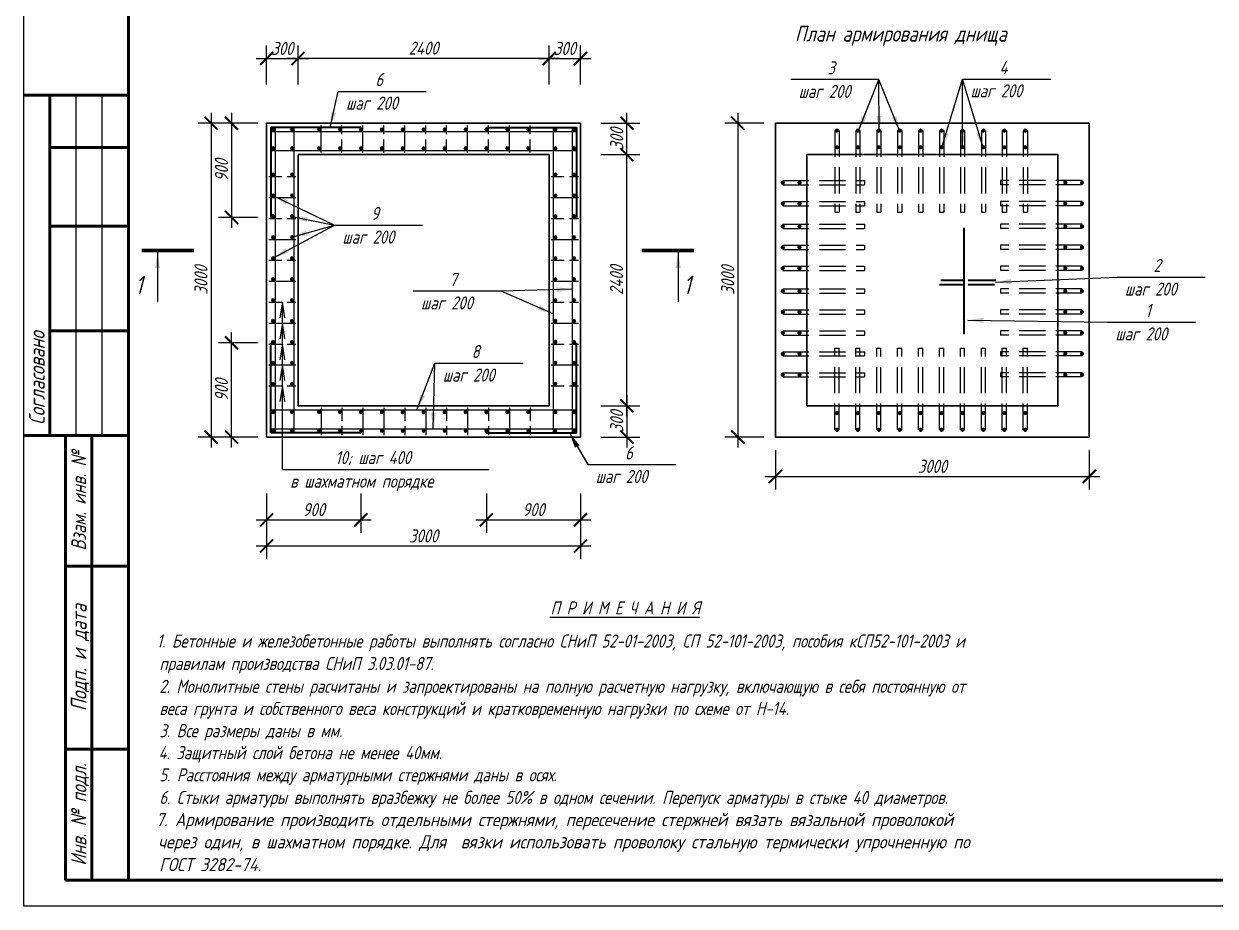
# Model space of a CAD drawing. Header units: millimetres. Extents: x 37188 to 58188, y -87529 to -72679.
# Drawn here: x 37188 to 48575, y -87529 to -79096 of the extents above; entities that cross this region are included whole.
import ezdxf
from ezdxf.enums import TextEntityAlignment as Align

# ---------------------------------------------------------------- set-up
doc = ezdxf.new("R2010")
doc.units = ezdxf.units.MM
doc.linetypes.add('GOST2.303 4', pattern=[7, 5, -2, 0])
doc.layers.get('0').update_dxf_attribs({"lineweight": 40})
doc.layers.add('Линии', color=7, linetype='Continuous')
doc.layers.add('Надписи', color=7, linetype='Continuous')
doc.styles.add('GOST 2.304', font='CS_Gost2304.shx', dxfattribs={"oblique": 15})

# ---------------------------------------------------------------- blocks, each defined once
blk = doc.blocks.new('_ArchTick')
at = {"color": 0, "linetype": 'ByBlock', "const_width": 0.15}
blk.add_lwpolyline([(-0.5, -0.5), (0.5, 0.5)], dxfattribs=at)

msp = doc.modelspace()

# ---------------------------------------------------------------- linework, layer by layer
at = {"lineweight": 30, "ltscale": 50}
for p, q in [((42509, -80046), (39509, -80046)), ((39509, -80046), (39509, -83046)), ((42509, -83046), (42509, -80046)), ((47372, -80046), (44372, -80046)), ((44372, -80046), (44372, -83046)), ((47372, -83046), (47372, -80046)), ((42209, -80346), (39809, -80346)), ((39809, -80346), (39809, -82746)), ((42209, -82746), (42209, -80346)), ((47072, -80346), (44672, -80346)), ((44672, -80346), (44672, -82746)), ((47072, -82746), (47072, -80346)), ((39809, -82746), (42209, -82746)), ((44672, -82746), (47072, -82746)), ((39509, -83046), (42509, -83046)), ((44372, -83046), (47372, -83046))]:
    msp.add_line(p, q, dxfattribs=at)
at = {"ltscale": 50}
for p, q in [((40409, -80086), (39549, -80086)), ((39549, -80086), (39549, -80946)), ((41609, -80086), (42469, -80086)), ((42469, -80086), (42469, -80946)), ((45939, -81587), (46174, -81587)), ((46214, -81587), (46467, -81587)), ((39549, -83006), (39549, -82146)), ((42469, -83006), (42469, -82146)), ((40409, -83006), (39549, -83006)), ((41609, -83006), (42469, -83006))]:
    msp.add_line(p, q, dxfattribs=at)
at = {"lineweight": 25, "ltscale": 50}
for p, q in [((39549, -80126), (42469, -80126)), ((39589, -80086), (39589, -83006)), ((39769, -80086), (39769, -83006)), ((40029, -80326), (40029, -80066)), ((40429, -80326), (40429, -80066)), ((40829, -80326), (40829, -80066)), ((41429, -80326), (41429, -80066)), ((41829, -80326), (41829, -80066)), ((42249, -80086), (42249, -83006)), ((42429, -80086), (42429, -83006)), ((39549, -80306), (42469, -80306)), ((39529, -80756), (39789, -80756)), ((42229, -80756), (42489, -80756)), ((39529, -81156), (39789, -81156)), ((42229, -81156), (42489, -81156)), ((39529, -81556), (39789, -81556)), ((42229, -81556), (42489, -81556)), ((39529, -81956), (39789, -81956)), ((42229, -81956), (42489, -81956)), ((39529, -82356), (39789, -82356)), ((42229, -82356), (42489, -82356)), ((40029, -82766), (40029, -83026)), ((40429, -82766), (40429, -83026)), ((40629, -82766), (40629, -83026)), ((41029, -82766), (41029, -83026)), ((41429, -82766), (41429, -83026)), ((41829, -82766), (41829, -83026)), ((39549, -82786), (42469, -82786)), ((39549, -82966), (42469, -82966))]:
    msp.add_line(p, q, dxfattribs=at)
at = {"linetype": 'GOST2.303 4', "lineweight": 25, "ltscale": 25}
for p, q in [((40229, -80326), (40229, -80066)), ((40629, -80326), (40629, -80066)), ((41029, -80326), (41029, -80066)), ((41229, -80326), (41229, -80066)), ((41629, -80326), (41629, -80066)), ((42029, -80326), (42029, -80066)), ((39529, -80556), (39789, -80556)), ((42229, -80556), (42489, -80556)), ((39529, -80956), (39789, -80956)), ((42229, -80956), (42489, -80956)), ((39529, -81356), (39789, -81356)), ((42229, -81356), (42489, -81356)), ((39529, -81756), (39789, -81756)), ((42229, -81756), (42489, -81756)), ((39529, -82156), (39789, -82156)), ((42229, -82156), (42489, -82156)), ((39529, -82556), (39789, -82556)), ((42229, -82556), (42489, -82556)), ((40229, -82766), (40229, -83026)), ((40429, -82766), (40429, -83026)), ((40829, -82766), (40829, -83026)), ((41229, -82766), (41229, -83026)), ((41629, -82766), (41629, -83026)), ((42029, -82766), (42029, -83026))]:
    msp.add_line(p, q, dxfattribs=at)
at = {"ltscale": 25}
for points in [[(46174, -81047), (46174, -82061)], [(45952, -81547), (46174, -81547)], [(46214, -81547), (46480, -81547)], [(46214, -81587), (46467, -81587)]]:
    msp.add_lwpolyline(points, dxfattribs=at)
at = {"ltscale": 50}
for centre, start, end in [((39569, -80106), 90, 270), ((39569, -80106), 270, 90), ((39749, -80106), 90, 270), ((39749, -80106), 270, 90), ((40009, -80106), 90, 270), ((40009, -80106), 270, 90), ((40209, -80106), 90, 270), ((40209, -80106), 270, 90), ((40409, -80106), 90, 270), ((40409, -80106), 270, 90), ((40609, -80106), 90, 270), ((40609, -80106), 270, 90), ((40809, -80106), 90, 270), ((40809, -80106), 270, 90), ((41009, -80106), 90, 270), ((41009, -80106), 270, 90), ((41209, -80106), 90, 270), ((41209, -80106), 270, 90), ((41409, -80106), 90, 270), ((41409, -80106), 270, 90), ((41609, -80106), 90, 270), ((41609, -80106), 270, 90), ((41809, -80106), 90, 270), ((41809, -80106), 270, 90), ((42009, -80106), 90, 270), ((42009, -80106), 270, 90), ((42269, -80106), 90, 270), ((42269, -80106), 270, 90), ((42449, -80106), 90, 270), ((42449, -80106), 270, 90), ((39569, -80286), 90, 270), ((39569, -80286), 270, 90), ((39749, -80286), 90, 270), ((39749, -80286), 90, 270), ((39749, -80286), 270, 90), ((39749, -80286), 270, 90), ((40009, -80286), 90, 270), ((40009, -80286), 270, 90), ((40209, -80286), 90, 270), ((40209, -80286), 270, 90), ((40409, -80286), 90, 270), ((40409, -80286), 270, 90), ((40609, -80286), 90, 270), ((40609, -80286), 270, 90), ((40809, -80286), 90, 270), ((40809, -80286), 270, 90), ((41009, -80286), 90, 270), ((41009, -80286), 270, 90), ((41209, -80286), 90, 270), ((41209, -80286), 270, 90), ((41409, -80286), 90, 270), ((41409, -80286), 270, 90), ((41609, -80286), 90, 270), ((41609, -80286), 270, 90), ((41809, -80286), 90, 270), ((41809, -80286), 270, 90), ((42009, -80286), 90, 270), ((42009, -80286), 270, 90), ((42269, -80286), 90, 270), ((42269, -80286), 90, 270), ((42269, -80286), 270, 90), ((42269, -80286), 270, 90), ((42449, -80286), 90, 270), ((42449, -80286), 270, 90), ((39569, -80536), 90, 270), ((39569, -80536), 270, 90), ((39749, -80536), 90, 270), ((39749, -80536), 270, 90), ((42269, -80536), 90, 270), ((42269, -80536), 270, 90), ((42449, -80536), 90, 270), ((42449, -80536), 270, 90), ((39569, -80736), 90, 270), ((39569, -80736), 270, 90), ((39749, -80736), 90, 270), ((39749, -80736), 270, 90), ((42269, -80736), 90, 270), ((42269, -80736), 270, 90), ((42449, -80736), 90, 270), ((42449, -80736), 270, 90), ((39569, -80936), 90, 270), ((39569, -80936), 270, 90), ((39749, -80936), 90, 270), ((39749, -80936), 270, 90), ((42269, -80936), 90, 270), ((42269, -80936), 270, 90), ((42449, -80936), 90, 270), ((42449, -80936), 270, 90), ((39569, -81136), 90, 270), ((39569, -81136), 270, 90), ((39749, -81136), 90, 270), ((39749, -81136), 270, 90), ((42269, -81136), 90, 270), ((42269, -81136), 270, 90), ((42449, -81136), 90, 270), ((42449, -81136), 270, 90), ((39569, -81336), 90, 270), ((39569, -81336), 270, 90), ((39749, -81336), 90, 270), ((39749, -81336), 270, 90), ((42269, -81336), 90, 270), ((42269, -81336), 270, 90), ((42449, -81336), 90, 270), ((42449, -81336), 270, 90), ((39569, -81536), 90, 270), ((39569, -81536), 270, 90), ((39749, -81536), 90, 270), ((39749, -81536), 270, 90), ((42269, -81536), 90, 270), ((42269, -81536), 270, 90), ((42449, -81536), 90, 270), ((42449, -81536), 270, 90), ((39569, -81736), 90, 270), ((39569, -81736), 270, 90), ((39749, -81736), 90, 270), ((39749, -81736), 270, 90), ((42269, -81736), 90, 270), ((42269, -81736), 270, 90), ((42449, -81736), 90, 270), ((42449, -81736), 270, 90), ((39569, -81936), 90, 270), ((39569, -81936), 270, 90), ((39749, -81936), 90, 270), ((39749, -81936), 270, 90), ((42269, -81936), 90, 270), ((42269, -81936), 270, 90), ((42449, -81936), 90, 270), ((42449, -81936), 270, 90), ((39569, -82136), 90, 270), ((39569, -82136), 270, 90), ((39749, -82136), 90, 270), ((39749, -82136), 270, 90), ((42269, -82136), 90, 270), ((42269, -82136), 270, 90), ((42449, -82136), 90, 270), ((42449, -82136), 270, 90), ((39569, -82336), 90, 270), ((39569, -82336), 270, 90), ((39749, -82336), 90, 270), ((39749, -82336), 270, 90), ((42269, -82336), 90, 270), ((42269, -82336), 270, 90), ((42449, -82336), 90, 270), ((42449, -82336), 270, 90), ((39569, -82536), 90, 270), ((39569, -82536), 270, 90), ((39749, -82536), 90, 270), ((39749, -82536), 270, 90), ((42269, -82536), 90, 270), ((42269, -82536), 270, 90), ((42449, -82536), 90, 270), ((42449, -82536), 270, 90), ((39569, -82806), 90, 270), ((39569, -82806), 270, 90), ((39749, -82806), 90, 270), ((39749, -82806), 90, 270), ((39749, -82806), 270, 90), ((39749, -82806), 270, 90), ((40009, -82806), 90, 270), ((40009, -82806), 270, 90), ((40209, -82806), 90, 270), ((40209, -82806), 270, 90), ((40409, -82806), 90, 270), ((40409, -82806), 90, 270), ((40409, -82806), 270, 90), ((40409, -82806), 270, 90), ((40609, -82806), 90, 270), ((40609, -82806), 270, 90), ((40809, -82806), 90, 270), ((40809, -82806), 270, 90), ((41009, -82806), 90, 270), ((41009, -82806), 270, 90), ((41209, -82806), 90, 270), ((41209, -82806), 270, 90), ((41409, -82806), 90, 270), ((41409, -82806), 270, 90), ((41609, -82806), 90, 270), ((41609, -82806), 270, 90), ((41809, -82806), 90, 270), ((41809, -82806), 270, 90), ((42009, -82806), 90, 270), ((42009, -82806), 270, 90), ((42269, -82806), 90, 270), ((42269, -82806), 90, 270), ((42269, -82806), 270, 90), ((42269, -82806), 270, 90), ((42449, -82806), 90, 270), ((42449, -82806), 270, 90), ((39569, -82986), 90, 270), ((39569, -82986), 270, 90), ((39749, -82986), 90, 270), ((39749, -82986), 270, 90), ((40009, -82986), 90, 270), ((40009, -82986), 270, 90), ((40209, -82986), 90, 270), ((40209, -82986), 270, 90), ((40409, -82986), 90, 270), ((40409, -82986), 90, 270), ((40409, -82986), 270, 90), ((40409, -82986), 270, 90), ((40609, -82986), 90, 270), ((40609, -82986), 270, 90), ((40809, -82986), 90, 270), ((40809, -82986), 270, 90), ((41009, -82986), 90, 270), ((41009, -82986), 270, 90), ((41209, -82986), 90, 270), ((41209, -82986), 270, 90), ((41409, -82986), 90, 270), ((41409, -82986), 270, 90), ((41609, -82986), 90, 270), ((41609, -82986), 270, 90), ((41809, -82986), 90, 270), ((41809, -82986), 270, 90), ((42009, -82986), 90, 270), ((42009, -82986), 270, 90), ((42269, -82986), 90, 270), ((42269, -82986), 270, 90), ((42449, -82986), 90, 270), ((42449, -82986), 270, 90)]:
    msp.add_arc(centre, 10, start, end, dxfattribs=at)
at = {"layer": 'Линии', "linetype": 'GOST2.303 4', "ltscale": 50}
for p, q in [((44940, -80116), (44940, -80896)), ((44940, -80116), (44940, -80896)), ((44980, -80116), (44980, -80896)), ((44980, -80116), (44980, -80896)), ((45140, -80116), (45140, -80896)), ((45140, -80116), (45140, -80896)), ((45180, -80116), (45180, -80896)), ((45180, -80116), (45180, -80896)), ((45340, -80116), (45340, -80896)), ((45340, -80116), (45340, -80896)), ((45380, -80116), (45380, -80896)), ((45380, -80116), (45380, -80896)), ((45540, -80116), (45540, -80896)), ((45540, -80116), (45540, -80896)), ((45580, -80116), (45580, -80896)), ((45580, -80116), (45580, -80896)), ((45740, -80116), (45740, -80896)), ((45740, -80116), (45740, -80896)), ((45780, -80116), (45780, -80896)), ((45780, -80116), (45780, -80896)), ((45940, -80116), (45940, -80896)), ((45940, -80116), (45940, -80896)), ((45980, -80116), (45980, -80896)), ((45980, -80116), (45980, -80896)), ((46140, -80116), (46140, -80896)), ((46140, -80116), (46140, -80896)), ((46180, -80116), (46180, -80896)), ((46180, -80116), (46180, -80896)), ((46340, -80116), (46340, -80896)), ((46340, -80116), (46340, -80896)), ((46380, -80116), (46380, -80896)), ((46380, -80116), (46380, -80896)), ((46540, -80116), (46540, -80896)), ((46540, -80116), (46540, -80896)), ((46580, -80116), (46580, -80896)), ((46580, -80116), (46580, -80896)), ((46740, -80116), (46740, -80896)), ((46740, -80116), (46740, -80896)), ((46780, -80116), (46780, -80896)), ((46780, -80116), (46780, -80896)), ((44442, -80594), (45222, -80594)), ((44442, -80594), (45222, -80594)), ((47302, -80594), (46522, -80594)), ((47302, -80594), (46522, -80594)), ((44442, -80634), (45222, -80634)), ((44442, -80634), (45222, -80634)), ((47302, -80634), (46522, -80634)), ((47302, -80634), (46522, -80634)), ((44442, -80794), (45222, -80794)), ((44442, -80794), (45222, -80794)), ((44442, -80834), (45222, -80834)), ((44442, -80834), (45222, -80834)), ((47302, -80794), (46522, -80794)), ((47302, -80794), (46522, -80794)), ((47302, -80834), (46522, -80834)), ((47302, -80834), (46522, -80834)), ((44442, -81012), (45222, -81012)), ((44442, -81012), (45222, -81012)), ((44442, -81052), (45222, -81052)), ((44442, -81052), (45222, -81052)), ((47302, -81012), (46522, -81012)), ((47302, -81012), (46522, -81012)), ((47302, -81052), (46522, -81052)), ((47302, -81052), (46522, -81052)), ((44442, -81212), (45222, -81212)), ((44442, -81212), (45222, -81212)), ((44442, -81252), (45222, -81252)), ((44442, -81252), (45222, -81252)), ((47302, -81212), (46522, -81212)), ((47302, -81212), (46522, -81212)), ((47302, -81252), (46522, -81252)), ((47302, -81252), (46522, -81252)), ((44442, -81412), (45222, -81412)), ((44442, -81412), (45222, -81412)), ((47302, -81412), (46522, -81412)), ((47302, -81412), (46522, -81412)), ((44442, -81452), (45222, -81452)), ((44442, -81452), (45222, -81452)), ((47302, -81452), (46522, -81452)), ((47302, -81452), (46522, -81452)), ((44442, -81630), (45222, -81630)), ((44442, -81630), (45222, -81630)), ((47302, -81630), (46522, -81630)), ((47302, -81630), (46522, -81630)), ((44442, -81670), (45222, -81670)), ((44442, -81670), (45222, -81670)), ((47302, -81670), (46522, -81670)), ((47302, -81670), (46522, -81670)), ((44442, -81830), (45222, -81830)), ((44442, -81830), (45222, -81830)), ((44442, -81870), (45222, -81870)), ((44442, -81870), (45222, -81870)), ((47302, -81830), (46522, -81830)), ((47302, -81830), (46522, -81830)), ((47302, -81870), (46522, -81870)), ((47302, -81870), (46522, -81870)), ((44442, -82030), (45222, -82030)), ((44442, -82030), (45222, -82030)), ((44442, -82070), (45222, -82070)), ((44442, -82070), (45222, -82070)), ((47302, -82030), (46522, -82030)), ((47302, -82030), (46522, -82030)), ((47302, -82070), (46522, -82070)), ((47302, -82070), (46522, -82070)), ((44940, -82976), (44940, -82196)), ((44940, -82976), (44940, -82196)), ((44980, -82976), (44980, -82196)), ((44980, -82976), (44980, -82196)), ((45140, -82976), (45140, -82196)), ((45140, -82976), (45140, -82196)), ((45180, -82976), (45180, -82196)), ((45180, -82976), (45180, -82196)), ((45340, -82976), (45340, -82196)), ((45340, -82976), (45340, -82196)), ((45380, -82976), (45380, -82196)), ((45380, -82976), (45380, -82196)), ((45540, -82976), (45540, -82196)), ((45540, -82976), (45540, -82196)), ((45580, -82976), (45580, -82196)), ((45580, -82976), (45580, -82196)), ((45740, -82976), (45740, -82196)), ((45740, -82976), (45740, -82196)), ((45780, -82976), (45780, -82196)), ((45780, -82976), (45780, -82196)), ((45940, -82976), (45940, -82196)), ((45940, -82976), (45940, -82196)), ((45980, -82976), (45980, -82196)), ((45980, -82976), (45980, -82196)), ((46140, -82976), (46140, -82196)), ((46140, -82976), (46140, -82196)), ((46180, -82976), (46180, -82196)), ((46180, -82976), (46180, -82196)), ((46340, -82976), (46340, -82196)), ((46340, -82976), (46340, -82196)), ((46380, -82976), (46380, -82196)), ((46380, -82976), (46380, -82196)), ((46540, -82976), (46540, -82196)), ((46540, -82976), (46540, -82196)), ((46580, -82976), (46580, -82196)), ((46580, -82976), (46580, -82196)), ((46740, -82976), (46740, -82196)), ((46740, -82976), (46740, -82196)), ((46780, -82976), (46780, -82196)), ((46780, -82976), (46780, -82196)), ((44442, -82230), (45222, -82230)), ((44442, -82230), (45222, -82230)), ((44442, -82270), (45222, -82270)), ((44442, -82270), (45222, -82270)), ((47302, -82230), (46522, -82230)), ((47302, -82230), (46522, -82230)), ((47302, -82270), (46522, -82270)), ((47302, -82270), (46522, -82270)), ((44442, -82430), (45222, -82430)), ((44442, -82430), (45222, -82430)), ((47302, -82430), (46522, -82430)), ((47302, -82430), (46522, -82430)), ((44442, -82470), (45222, -82470)), ((44442, -82470), (45222, -82470)), ((47302, -82470), (46522, -82470)), ((47302, -82470), (46522, -82470))]:
    msp.add_line(p, q, dxfattribs=at)
at = {"layer": 'Надписи'}
for p, q in [((37188, -87529), (37188, -72679)), ((58188, -87529), (37188, -87529))]:
    msp.add_line(p, q, dxfattribs=at)
at = {"layer": 'Надписи', "lineweight": 60}
for p, q in [((38188, -72929), (38188, -87279)), ((38188, -87279), (57938, -87279))]:
    msp.add_line(p, q, dxfattribs=at)
at = {"layer": 'Надписи', "lineweight": 25}
for p, q in [((39509, -79677), (39509, -79302)), ((39809, -79677), (39809, -79302)), ((39809, -79677), (39809, -79302)), ((42209, -79677), (42209, -79302)), ((42209, -79677), (42209, -79302)), ((42509, -79677), (42509, -79302)), ((39409, -79427), (39909, -79427)), ((42309, -79427), (39709, -79427)), ((42109, -79427), (42609, -79427)), ((39228, -80046), (38853, -80046)), ((38978, -79946), (38978, -83146)), ((39424, -80046), (39049, -80046)), ((39174, -79946), (39174, -81046)), ((42702, -80046), (43077, -80046)), ((42952, -80446), (42952, -79946)), ((44262, -80046), (43887, -80046)), ((44012, -79946), (44012, -83146)), ((42952, -82846), (42952, -80246)), ((42702, -80346), (43077, -80346)), ((42702, -80346), (43077, -80346)), ((39424, -80946), (39049, -80946)), ((39174, -83146), (39174, -82046)), ((39424, -82146), (39049, -82146)), ((42952, -82646), (42952, -83146)), ((42702, -82746), (43077, -82746)), ((42702, -82746), (43077, -82746)), ((39228, -83046), (38853, -83046)), ((39424, -83046), (39049, -83046)), ((42702, -83046), (43077, -83046)), ((44262, -83046), (43887, -83046)), ((44372, -83171), (44372, -83546)), ((47372, -83171), (47372, -83546)), ((44272, -83421), (47472, -83421)), ((39509, -83586), (39509, -83961)), ((40409, -83586), (40409, -83961)), ((41609, -83586), (41609, -83961)), ((42509, -83586), (42509, -83961)), ((39409, -83836), (40509, -83836)), ((39509, -83836), (39509, -84211)), ((41509, -83836), (42609, -83836)), ((42509, -83836), (42509, -84211)), ((39409, -84086), (42609, -84086))]:
    msp.add_line(p, q, dxfattribs=at)
at = {"layer": 'Надписи', "ltscale": 50}
for p, q in [((45361, -79629), (44519, -79629)), ((45162, -80126), (45361, -79629)), ((45362, -80126), (45361, -79629)), ((45562, -80126), (45361, -79629)), ((45960, -80286), (46161, -79624)), ((46160, -80286), (46161, -79624)), ((46360, -80286), (46161, -79624)), ((46161, -79624), (47003, -79624)), ((40117, -80086), (40193, -79741)), ((40193, -79741), (41035, -79741)), ((39569, -80736), (40158, -81021)), ((39749, -80936), (40158, -81021)), ((39569, -81336), (40158, -81021)), ((39749, -81136), (40158, -81021)), ((40158, -81021), (41000, -81021)), ((46474, -81566), (47637, -81518)), ((47637, -81518), (48479, -81518)), ((42429, -81633), (41751, -81651)), ((39659, -83354), (39659, -81756)), ((41751, -81651), (40909, -81651)), ((42249, -81868), (41751, -81651)), ((46212, -81928), (47546, -81947)), ((47546, -81947), (48388, -81947)), ((40945, -82786), (41118, -82340)), ((41100, -82966), (41118, -82340)), ((41118, -82340), (41960, -82340)), ((42403, -83006), (42579, -83309)), ((42579, -83309), (43421, -83309)), ((39659, -83354), (41632, -83354))]:
    msp.add_line(p, q, dxfattribs=at)
at = {"layer": 'Надписи', "linetype": 'Continuous', "lineweight": 60}
for p, q in [((37188, -79779), (38188, -79779)), ((37438, -83029), (37438, -79779)), ((37438, -80279), (38188, -80279)), ((37438, -81029), (38188, -81029)), ((37438, -82029), (38188, -82029)), ((37188, -83029), (38188, -83029)), ((37588, -83029), (38188, -83029)), ((37588, -87279), (37588, -83029)), ((37838, -87279), (37838, -83029)), ((38188, -87279), (38188, -83029)), ((37588, -84279), (38188, -84279)), ((37588, -86029), (38188, -86029)), ((37588, -87279), (38188, -87279))]:
    msp.add_line(p, q, dxfattribs=at)
at = {"layer": 'Надписи', "linetype": 'Continuous', "lineweight": 25}
for p, q in [((37188, -83029), (37188, -79779)), ((37688, -83029), (37688, -79779)), ((37938, -83029), (37938, -79779)), ((38188, -83029), (38188, -79779))]:
    msp.add_line(p, q, dxfattribs=at)
at = {"layer": 'Надписи', "color": 0, "lineweight": 25, "ltscale": 50}
for p, q in [((45222, -80594), (45222, -80634)), ((45222, -80594), (45222, -80634)), ((46522, -80594), (46522, -80634)), ((46522, -80594), (46522, -80634)), ((45222, -80794), (45222, -80834)), ((45222, -80794), (45222, -80834)), ((46522, -80794), (46522, -80834)), ((46522, -80794), (46522, -80834)), ((44940, -80896), (44980, -80896)), ((44940, -80896), (44980, -80896)), ((45140, -80896), (45180, -80896)), ((45140, -80896), (45180, -80896)), ((45340, -80896), (45380, -80896)), ((45340, -80896), (45380, -80896)), ((45540, -80896), (45580, -80896)), ((45540, -80896), (45580, -80896)), ((45740, -80896), (45780, -80896)), ((45740, -80896), (45780, -80896)), ((45940, -80896), (45980, -80896)), ((45940, -80896), (45980, -80896)), ((46140, -80896), (46180, -80896)), ((46140, -80896), (46180, -80896)), ((46340, -80896), (46380, -80896)), ((46340, -80896), (46380, -80896)), ((46540, -80896), (46580, -80896)), ((46540, -80896), (46580, -80896)), ((46740, -80896), (46780, -80896)), ((46740, -80896), (46780, -80896)), ((45222, -81012), (45222, -81052)), ((45222, -81012), (45222, -81052)), ((46522, -81012), (46522, -81052)), ((46522, -81012), (46522, -81052)), ((45222, -81212), (45222, -81252)), ((45222, -81212), (45222, -81252)), ((46522, -81212), (46522, -81252)), ((46522, -81212), (46522, -81252)), ((45222, -81412), (45222, -81452)), ((45222, -81412), (45222, -81452)), ((46522, -81412), (46522, -81452)), ((46522, -81412), (46522, -81452)), ((45222, -81630), (45222, -81670)), ((45222, -81630), (45222, -81670)), ((46522, -81630), (46522, -81670)), ((46522, -81630), (46522, -81670)), ((45222, -81830), (45222, -81870)), ((45222, -81830), (45222, -81870)), ((46522, -81830), (46522, -81870)), ((46522, -81830), (46522, -81870)), ((45222, -82030), (45222, -82070)), ((45222, -82030), (45222, -82070)), ((46522, -82030), (46522, -82070)), ((46522, -82030), (46522, -82070)), ((44940, -82196), (44980, -82196)), ((44940, -82196), (44980, -82196)), ((45140, -82196), (45180, -82196)), ((45140, -82196), (45180, -82196)), ((45340, -82196), (45380, -82196)), ((45340, -82196), (45380, -82196)), ((45540, -82196), (45580, -82196)), ((45540, -82196), (45580, -82196)), ((45740, -82196), (45780, -82196)), ((45740, -82196), (45780, -82196)), ((45940, -82196), (45980, -82196)), ((45940, -82196), (45980, -82196)), ((46140, -82196), (46180, -82196)), ((46140, -82196), (46180, -82196)), ((46340, -82196), (46380, -82196)), ((46340, -82196), (46380, -82196)), ((46540, -82196), (46580, -82196)), ((46540, -82196), (46580, -82196)), ((46740, -82196), (46780, -82196)), ((46740, -82196), (46780, -82196)), ((45222, -82230), (45222, -82270)), ((45222, -82230), (45222, -82270)), ((46522, -82230), (46522, -82270)), ((46522, -82230), (46522, -82270)), ((45222, -82430), (45222, -82470)), ((45222, -82430), (45222, -82470)), ((46522, -82430), (46522, -82470)), ((46522, -82430), (46522, -82470))]:
    msp.add_line(p, q, dxfattribs=at)
at = {"layer": 'Надписи', "linetype": 'Continuous', "ltscale": 50}
for p, q in [((38466, -81278), (38466, -81753)), ((43442, -81278), (43442, -81753))]:
    msp.add_line(p, q, dxfattribs=at)
at = {"layer": 'Надписи', "ltscale": 50, "const_width": 20}
for points in [[(44960, -80106, 1), (44960, -80126, 1)], [(44960, -80106, 1), (44960, -80126, 1)], [(45160, -80106, 1), (45160, -80126, 1)], [(45160, -80106, 1), (45160, -80126, 1)], [(45360, -80106, 1), (45360, -80126, 1)], [(45360, -80106, 1), (45360, -80126, 1)], [(45560, -80106, 1), (45560, -80126, 1)], [(45560, -80106, 1), (45560, -80126, 1)], [(45760, -80106, 1), (45760, -80126, 1)], [(45760, -80106, 1), (45760, -80126, 1)], [(45960, -80106, 1), (45960, -80126, 1)], [(45960, -80106, 1), (45960, -80126, 1)], [(46160, -80106, 1), (46160, -80126, 1)], [(46160, -80106, 1), (46160, -80126, 1)], [(46360, -80106, 1), (46360, -80126, 1)], [(46360, -80106, 1), (46360, -80126, 1)], [(46560, -80106, 1), (46560, -80126, 1)], [(46560, -80106, 1), (46560, -80126, 1)], [(46760, -80106, 1), (46760, -80126, 1)], [(46760, -80106, 1), (46760, -80126, 1)], [(44960, -80286, -1), (44960, -80266, -1)], [(44960, -80286, -1), (44960, -80266, -1)], [(45160, -80286, -1), (45160, -80266, -1)], [(45160, -80286, -1), (45160, -80266, -1)], [(45360, -80286, -1), (45360, -80266, -1)], [(45360, -80286, -1), (45360, -80266, -1)], [(45560, -80286, -1), (45560, -80266, -1)], [(45560, -80286, -1), (45560, -80266, -1)], [(45760, -80286, -1), (45760, -80266, -1)], [(45760, -80286, -1), (45760, -80266, -1)], [(45960, -80286, -1), (45960, -80266, -1)], [(45960, -80286, -1), (45960, -80266, -1)], [(46160, -80286, -1), (46160, -80266, -1)], [(46160, -80286, -1), (46160, -80266, -1)], [(46360, -80286, -1), (46360, -80266, -1)], [(46360, -80286, -1), (46360, -80266, -1)], [(46560, -80286, -1), (46560, -80266, -1)], [(46560, -80286, -1), (46560, -80266, -1)], [(46760, -80286, -1), (46760, -80266, -1)], [(46760, -80286, -1), (46760, -80266, -1)], [(44432, -80614, -1), (44452, -80614, -1)], [(44432, -80614, -1), (44452, -80614, -1)], [(44612, -80614, 1), (44592, -80614, 1)], [(44612, -80614, 1), (44592, -80614, 1)], [(47132, -80614, -1), (47152, -80614, -1)], [(47132, -80614, -1), (47152, -80614, -1)], [(47312, -80614, 1), (47292, -80614, 1)], [(47312, -80614, 1), (47292, -80614, 1)], [(44432, -80814, -1), (44452, -80814, -1)], [(44432, -80814, -1), (44452, -80814, -1)], [(44612, -80814, 1), (44592, -80814, 1)], [(44612, -80814, 1), (44592, -80814, 1)], [(47132, -80814, -1), (47152, -80814, -1)], [(47132, -80814, -1), (47152, -80814, -1)], [(47312, -80814, 1), (47292, -80814, 1)], [(47312, -80814, 1), (47292, -80814, 1)], [(44432, -81032, -1), (44452, -81032, -1)], [(44432, -81032, -1), (44452, -81032, -1)], [(44612, -81032, 1), (44592, -81032, 1)], [(44612, -81032, 1), (44592, -81032, 1)], [(47132, -81032, -1), (47152, -81032, -1)], [(47132, -81032, -1), (47152, -81032, -1)], [(47312, -81032, 1), (47292, -81032, 1)], [(47312, -81032, 1), (47292, -81032, 1)], [(44432, -81232, -1), (44452, -81232, -1)], [(44432, -81232, -1), (44452, -81232, -1)], [(44612, -81232, 1), (44592, -81232, 1)], [(44612, -81232, 1), (44592, -81232, 1)], [(47132, -81232, -1), (47152, -81232, -1)], [(47132, -81232, -1), (47152, -81232, -1)], [(47312, -81232, 1), (47292, -81232, 1)], [(47312, -81232, 1), (47292, -81232, 1)], [(44432, -81432, -1), (44452, -81432, -1)], [(44432, -81432, -1), (44452, -81432, -1)], [(44612, -81432, 1), (44592, -81432, 1)], [(44612, -81432, 1), (44592, -81432, 1)], [(47132, -81432, -1), (47152, -81432, -1)], [(47132, -81432, -1), (47152, -81432, -1)], [(47312, -81432, 1), (47292, -81432, 1)], [(47312, -81432, 1), (47292, -81432, 1)], [(44432, -81650, -1), (44452, -81650, -1)], [(44432, -81650, -1), (44452, -81650, -1)], [(44612, -81650, 1), (44592, -81650, 1)], [(44612, -81650, 1), (44592, -81650, 1)], [(47132, -81650, -1), (47152, -81650, -1)], [(47132, -81650, -1), (47152, -81650, -1)], [(47312, -81650, 1), (47292, -81650, 1)], [(47312, -81650, 1), (47292, -81650, 1)], [(44432, -81850, -1), (44452, -81850, -1)], [(44432, -81850, -1), (44452, -81850, -1)], [(44612, -81850, 1), (44592, -81850, 1)], [(44612, -81850, 1), (44592, -81850, 1)], [(47132, -81850, -1), (47152, -81850, -1)], [(47132, -81850, -1), (47152, -81850, -1)], [(47312, -81850, 1), (47292, -81850, 1)], [(47312, -81850, 1), (47292, -81850, 1)], [(44432, -82050, -1), (44452, -82050, -1)], [(44432, -82050, -1), (44452, -82050, -1)], [(44612, -82050, 1), (44592, -82050, 1)], [(44612, -82050, 1), (44592, -82050, 1)], [(47132, -82050, -1), (47152, -82050, -1)], [(47132, -82050, -1), (47152, -82050, -1)], [(47312, -82050, 1), (47292, -82050, 1)], [(47312, -82050, 1), (47292, -82050, 1)], [(44432, -82250, -1), (44452, -82250, -1)], [(44432, -82250, -1), (44452, -82250, -1)], [(44612, -82250, 1), (44592, -82250, 1)], [(44612, -82250, 1), (44592, -82250, 1)], [(47132, -82250, -1), (47152, -82250, -1)], [(47132, -82250, -1), (47152, -82250, -1)], [(47312, -82250, 1), (47292, -82250, 1)], [(47312, -82250, 1), (47292, -82250, 1)], [(44432, -82450, -1), (44452, -82450, -1)], [(44432, -82450, -1), (44452, -82450, -1)], [(44612, -82450, 1), (44592, -82450, 1)], [(44612, -82450, 1), (44592, -82450, 1)], [(47132, -82450, -1), (47152, -82450, -1)], [(47132, -82450, -1), (47152, -82450, -1)], [(47312, -82450, 1), (47292, -82450, 1)], [(47312, -82450, 1), (47292, -82450, 1)], [(44960, -82806, 1), (44960, -82826, 1)], [(44960, -82806, 1), (44960, -82826, 1)], [(45160, -82806, 1), (45160, -82826, 1)], [(45160, -82806, 1), (45160, -82826, 1)], [(45360, -82806, 1), (45360, -82826, 1)], [(45360, -82806, 1), (45360, -82826, 1)], [(45560, -82806, 1), (45560, -82826, 1)], [(45560, -82806, 1), (45560, -82826, 1)], [(45760, -82806, 1), (45760, -82826, 1)], [(45760, -82806, 1), (45760, -82826, 1)], [(45960, -82806, 1), (45960, -82826, 1)], [(45960, -82806, 1), (45960, -82826, 1)], [(46160, -82806, 1), (46160, -82826, 1)], [(46160, -82806, 1), (46160, -82826, 1)], [(46360, -82806, 1), (46360, -82826, 1)], [(46360, -82806, 1), (46360, -82826, 1)], [(46560, -82806, 1), (46560, -82826, 1)], [(46560, -82806, 1), (46560, -82826, 1)], [(46760, -82806, 1), (46760, -82826, 1)], [(46760, -82806, 1), (46760, -82826, 1)], [(44960, -82986, -1), (44960, -82966, -1)], [(44960, -82986, -1), (44960, -82966, -1)], [(45160, -82986, -1), (45160, -82966, -1)], [(45160, -82986, -1), (45160, -82966, -1)], [(45360, -82986, -1), (45360, -82966, -1)], [(45360, -82986, -1), (45360, -82966, -1)], [(45560, -82986, -1), (45560, -82966, -1)], [(45560, -82986, -1), (45560, -82966, -1)], [(45760, -82986, -1), (45760, -82966, -1)], [(45760, -82986, -1), (45760, -82966, -1)], [(45960, -82986, -1), (45960, -82966, -1)], [(45960, -82986, -1), (45960, -82966, -1)], [(46160, -82986, -1), (46160, -82966, -1)], [(46160, -82986, -1), (46160, -82966, -1)], [(46360, -82986, -1), (46360, -82966, -1)], [(46360, -82986, -1), (46360, -82966, -1)], [(46560, -82986, -1), (46560, -82966, -1)], [(46560, -82986, -1), (46560, -82966, -1)], [(46760, -82986, -1), (46760, -82966, -1)], [(46760, -82986, -1), (46760, -82966, -1)]]:
    msp.add_lwpolyline(points, format="xyb", close=True, dxfattribs=at)
at = {"layer": 'Надписи', "linetype": 'Continuous', "ltscale": 50, "const_width": 35}
for points in [[(38316, -81261), (38816, -81261)], [(43592, -81261), (43092, -81261)]]:
    msp.add_lwpolyline(points, dxfattribs=at)
at = {"layer": 'Надписи', "ltscale": 50}
for points in [[(39684, -81906), (39659, -81756), (39634, -81906)], [(39684, -82106), (39659, -81956), (39634, -82106)], [(39684, -82306), (39659, -82156), (39634, -82306)], [(39684, -82506), (39659, -82356), (39634, -82506)], [(39684, -82706), (39659, -82556), (39634, -82706)]]:
    msp.add_lwpolyline(points, dxfattribs=at)
for points in [[(40117, -80086), (40125, -79934), (40174, -79945)], [(45162, -80126), (45195, -79977), (45241, -79996)], [(45362, -80126), (45337, -79976), (45387, -79976)], [(45562, -80126), (45483, -79996), (45529, -79977)], [(45960, -80286), (45980, -80135), (46028, -80150)], [(46160, -80286), (46135, -80136), (46185, -80136)], [(46360, -80286), (46293, -80149), (46341, -80135)], [(39569, -80736), (39715, -80779), (39693, -80824)], [(39749, -80936), (39901, -80942), (39891, -80991)], [(39749, -81136), (39887, -81071), (39900, -81119)], [(39569, -81336), (39690, -81243), (39713, -81287)], [(42429, -81633), (42280, -81662), (42278, -81612)], [(46474, -81566), (46623, -81534), (46625, -81585)], [(42249, -81868), (42101, -81831), (42121, -81785)], [(46212, -81928), (46363, -81905), (46362, -81955)], [(40945, -82786), (40976, -82637), (41023, -82655)], [(41100, -82966), (41079, -82815), (41129, -82817)], [(42403, -83006), (42500, -83123), (42456, -83148)]]:
    msp.add_solid(points, dxfattribs=at)
at = {"layer": 'Надписи', "linetype": 'Continuous', "ltscale": 50}
for points in [[(38466, -81278), (38491, -81428), (38441, -81428)], [(43442, -81278), (43467, -81428), (43416, -81428)]]:
    msp.add_solid(points, dxfattribs=at)

# ---------------------------------------------------------------- block references
at = {"layer": 'Надписи', "lineweight": 25, "xscale": 125, "yscale": 125, "zscale": 125}
for p, rotation in [((39509, -79427), 180), ((39809, -79427), 180), ((42209, -79427), 180), ((38978, -80046), 90), ((39174, -80046), 90), ((42952, -80046), 90), ((44012, -80046), 90), ((42952, -80346), 90), ((42952, -80346), 270), ((39174, -80946), 270), ((39174, -82146), 90), ((42952, -82746), 270), ((42952, -82746), 90), ((38978, -83046), 270), ((39174, -83046), 270), ((42952, -83046), 270), ((44012, -83046), 270), ((44372, -83421), 180), ((39509, -83836), 180), ((41609, -83836), 180), ((39509, -84086), 180)]:
    msp.add_blockref('_ArchTick', p, dxfattribs=dict(at, rotation=rotation))
for p in [(39809, -79427), (42209, -79427), (42509, -79427), (47372, -83421), (40409, -83836), (42509, -83836), (42509, -84086)]:
    msp.add_blockref('_ArchTick', p, dxfattribs=at)

# ---------------------------------------------------------------- texts
at = {"layer": 'Надписи', "style": 'GOST 2.304', "oblique": 15}
for s, height, p in [('План армирования днища', 150, (44558, -79265)), ('%%UП Р И М Е Ч А Н И Я', 125, (42222, -84741)), ('1. Бетонные и железобетонные работы выполнять согласно СНиП 52-01-2003, СП 52-101-2003, пособия кСП52-101-2003 и', 125, (38459, -85057)), ('правилам производства СНиП 3.03.01-87.', 125, (38484, -85272)), ('2. Монолитные стены расчитаны и запроектированы на полную расчетную нагрузку, включающую в себя постоянную от', 125, (38484, -85490)), ('веса грунта и собственного веса конструкций и кратковременную нагрузки по схеме от Н-14.', 125, (38484, -85702)), ('3. Все размеры даны в мм.', 125, (38484, -85914)), ('4. Защитный слой бетона не менее 40мм.', 125, (38476, -86124)), ('5. Расстояния между арматурными стержнями даны в осях.', 125, (38484, -86336)), ('6. Стыки арматуры выполнять вразбежку не более 50%%% в одном сечении. Перепуск арматуры в стыке 40 диаметров.', 125, (38484, -86552))]:
    msp.add_text(s, height=height, dxfattribs=at).set_placement(p)
at = {"layer": 'Надписи', "ltscale": 50, "style": 'GOST 2.304', "oblique": 15}
for s, p in [('3', (44869, -79579)), ('4', (46514, -79574)), ('6', (40549, -79691)), ('шаг 200', (44594, -79804)), ('шаг 200', (46236, -79799)), ('шаг 200', (40268, -79916)), ('9', (40508, -80971)), ('шаг 200', (40233, -81196)), ('2', (47985, -81468)), ('7', (41257, -81601)), ('шаг 200', (47712, -81693)), ('шаг 200', (40984, -81826)), ('1', (47909, -81897)), ('шаг 200', (47621, -82122)), ('8', (41468, -82290)), ('шаг 200', (41193, -82515)), ('10; шаг 400', (40165, -83304)), ('6', (42935, -83259)), ('в шахматном порядке', (39734, -83529)), ('шаг 200', (42654, -83484))]:
    msp.add_text(s, height=125, dxfattribs=at).set_placement(p)
at = {"layer": 'Надписи', "linetype": 'Continuous', "ltscale": 50, "style": 'GOST 2.304', "oblique": 15}
for p in [(38252, -81678), (43492, -81678)]:
    msp.add_text('1', height=175, dxfattribs=at).set_placement(p)
at = {"layer": 'Надписи', "linetype": 'Continuous', "style": 'GOST 2.304', "oblique": 15}
msp.add_text('Согласовано', height=150, rotation=90, dxfattribs=at).set_placement((37313, -82929), align=Align.MIDDLE_LEFT)
for s, height, width, p in [('Взам. инв. №', 140.63, 0.975417, (37713, -83654)), ('Инв. № подл.', 146.49, 0.97018, (37713, -86654))]:
    msp.add_text(s, height=height, rotation=90, dxfattribs=dict(at, width=width)).set_placement(p, align=Align.MIDDLE_CENTER)
msp.add_text('Подп. и дата', height=150, rotation=90, dxfattribs=at).set_placement((37713, -85154), align=Align.MIDDLE_CENTER)
at = {"layer": 'Надписи', "style": 'GOST 2.304', "oblique": 15, "width": 1.1}
for s, p in [('7. Армирование производить отдельными стержнями, пересечение стержней вязать вязальной проволокой', (38451, -86764)), ('через один, в шахматном порядке. Для  вязки использовать проволоку стальную термически упрочненную по', (38471, -86976)), ('ГОСТ 3282-74.', (38482, -87194))]:
    msp.add_text(s, height=125, dxfattribs=at).set_placement(p)
at = {"layer": 'Надписи', "lineweight": 25, "char_height": 125, "attachment_point": 5, "style": 'GOST 2.304'}
for s, insert in [('\\A1;300', (39659, -79331)), ('\\A1;2400', (41009, -79328)), ('\\A1;300', (42359, -79331)), ('\\A1;3000', (45872, -83325)), ('\\A1;900', (39959, -83739)), ('\\A1;900', (42059, -83739)), ('\\A1;3000', (41009, -83990))]:
    msp.add_mtext(s, dxfattribs=dict(at, insert=insert))
at = {"layer": 'Надписи', "lineweight": 25, "char_height": 125, "attachment_point": 5, "rotation": 90, "style": 'GOST 2.304'}
for s, insert in [('\\A1;300', (42855, -80196)), ('\\A1;900', (39077, -80496)), ('\\A1;3000', (38881, -81546)), ('\\A1;2400', (42853, -81546)), ('\\A1;3000', (43916, -81546)), ('\\A1;900', (39077, -82596)), ('\\A1;300', (42855, -82896))]:
    msp.add_mtext(s, dxfattribs=dict(at, insert=insert))

doc.saveas('drawing.dxf')
